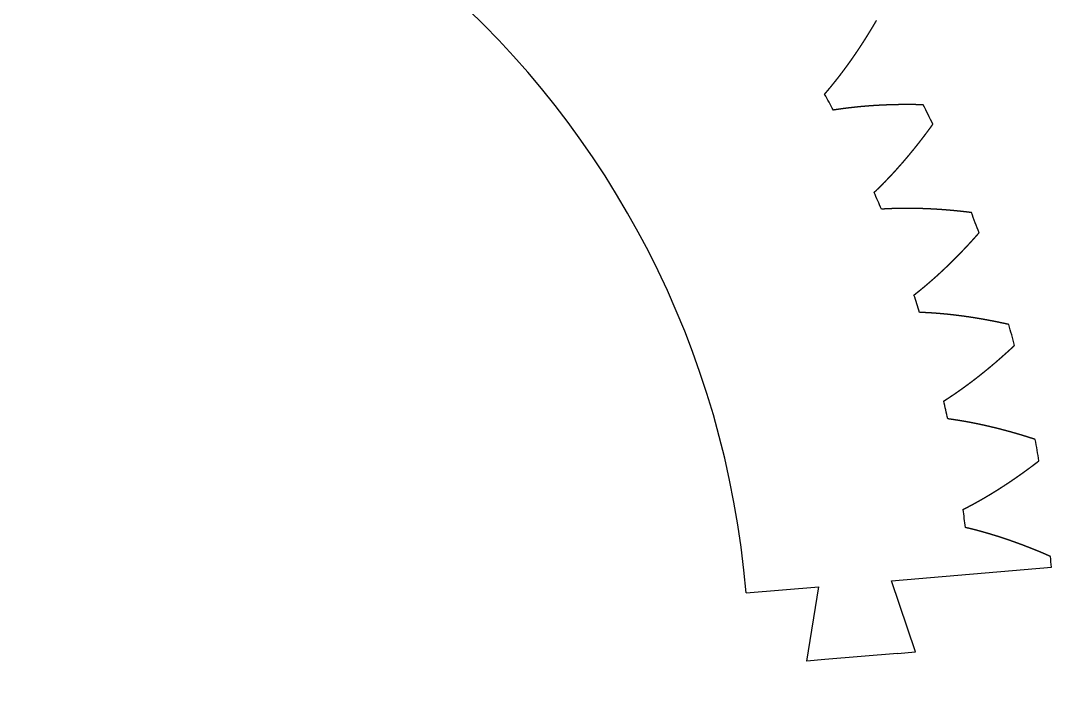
# Model space of a CAD drawing. Header units: millimetres. Extents: x 152 to 351, y -137 to 85.
# Drawn here: x 294.9 to 351.5, y 16.8 to 53 of the extents above; entities that cross this region are included whole.
import ezdxf

# ---------------------------------------------------------------- set-up
doc = ezdxf.new("R2010")
doc.units = ezdxf.units.MM
doc.header["$MEASUREMENT"] = 0

msp = doc.modelspace()

# ---------------------------------------------------------------- linework, layer by layer
at = {"linetype": 'Continuous'}
for p, q in [((342.696, 22.271), (351.475, 23.008)), ((344.027, 18.369), (342.696, 22.271)), ((334.724, 21.601), (338.71, 21.936)), ((338.049, 17.866), (338.71, 21.936)), ((343.031, 18.285), (339.045, 17.95)), ((343.031, 18.285), (344.027, 18.369)), ((339.045, 17.95), (338.049, 17.866))]:
    msp.add_line(p, q, dxfattribs=at)
for centre, radius, start, end in [((284.651, 17.395), 50.25, 4.8012, 180.7351), ((284.651, 17.395), 50.25, 4.8012, 180.7351), ((284.651, 18.155), 62.5, 28.61852, 29.53533), ((284.651, 18.155), 62.5, 28.61852, 29.53533), ((284.651, 18.155), 67, 25.79925, 26.81614), ((284.651, 18.155), 67, 25.79925, 26.81614), ((284.651, 18.155), 62.5, 23.08006, 23.99687), ((284.651, 18.155), 62.5, 23.08006, 23.99687), ((284.651, 18.155), 67, 20.26079, 21.27768), ((284.651, 18.155), 67, 20.26079, 21.27768), ((284.651, 18.155), 62.5, 17.54159, 18.45841), ((284.651, 18.155), 62.5, 17.54159, 18.45841), ((284.651, 18.155), 67, 14.72233, 15.73921), ((284.651, 18.155), 67, 14.72233, 15.73921), ((284.651, 18.155), 62.5, 12.00313, 12.91995), ((284.651, 18.155), 62.5, 12.00313, 12.91995), ((284.651, 18.155), 67, 9.18386, 10.20075), ((284.651, 18.155), 67, 9.18386, 10.20075), ((284.651, 18.155), 62.5, 6.46467, 7.38148), ((284.651, 18.155), 62.5, 6.46467, 7.38148), ((284.651, 18.155), 67, 4.15385, 4.66229), ((284.651, 18.155), 67, 4.15385, 4.66229)]:
    msp.add_arc(centre, radius, start, end)
for points in [[(339.029, 48.965), (339.043, 48.981), (339.071, 49.014), (339.113, 49.063), (339.169, 49.128), (339.239, 49.21), (339.308, 49.293), (339.377, 49.376), (339.445, 49.459), (339.513, 49.543), (339.581, 49.628), (339.649, 49.712), (339.716, 49.797), (339.783, 49.883), (339.85, 49.969), (339.916, 50.055), (339.982, 50.142), (340.047, 50.229), (340.113, 50.316), (340.178, 50.404), (340.243, 50.492), (340.307, 50.581), (340.371, 50.67), (340.435, 50.759), (340.498, 50.849), (340.562, 50.938), (340.624, 51.029), (340.687, 51.119), (340.749, 51.21), (340.811, 51.302), (340.873, 51.393), (340.934, 51.485), (340.995, 51.578), (341.056, 51.67), (341.117, 51.763), (341.177, 51.857), (341.237, 51.95), (341.296, 52.044), (341.356, 52.138), (341.415, 52.233), (341.473, 52.328), (341.532, 52.423), (341.59, 52.518), (341.648, 52.614), (341.705, 52.71), (341.763, 52.807), (341.808, 52.884), (341.842, 52.942), (341.865, 52.981), (341.876, 53)], [(339.029, 48.965), (339.043, 48.981), (339.071, 49.014), (339.113, 49.063), (339.169, 49.128), (339.239, 49.21), (339.308, 49.293), (339.377, 49.376), (339.445, 49.459), (339.513, 49.543), (339.581, 49.628), (339.649, 49.712), (339.716, 49.797), (339.783, 49.883), (339.85, 49.969), (339.916, 50.055), (339.982, 50.142), (340.047, 50.229), (340.113, 50.316), (340.178, 50.404), (340.243, 50.492), (340.307, 50.581), (340.371, 50.67), (340.435, 50.759), (340.498, 50.849), (340.562, 50.938), (340.624, 51.029), (340.687, 51.119), (340.749, 51.21), (340.811, 51.302), (340.873, 51.393), (340.934, 51.485), (340.995, 51.578), (341.056, 51.67), (341.117, 51.763), (341.177, 51.857), (341.237, 51.95), (341.296, 52.044), (341.356, 52.138), (341.415, 52.233), (341.473, 52.328), (341.532, 52.423), (341.59, 52.518), (341.648, 52.614), (341.705, 52.71), (341.763, 52.807), (341.808, 52.884), (341.842, 52.942), (341.865, 52.981), (341.876, 53)], [(344.445, 48.381), (344.423, 48.381), (344.378, 48.383), (344.311, 48.384), (344.221, 48.386), (344.109, 48.389), (343.997, 48.39), (343.885, 48.392), (343.773, 48.393), (343.661, 48.393), (343.55, 48.393), (343.438, 48.393), (343.327, 48.393), (343.216, 48.391), (343.105, 48.39), (342.994, 48.388), (342.883, 48.386), (342.772, 48.383), (342.661, 48.38), (342.551, 48.376), (342.44, 48.372), (342.33, 48.368), (342.22, 48.363), (342.11, 48.357), (342, 48.352), (341.89, 48.345), (341.781, 48.339), (341.671, 48.332), (341.562, 48.324), (341.453, 48.316), (341.344, 48.308), (341.235, 48.299), (341.126, 48.289), (341.017, 48.28), (340.909, 48.269), (340.801, 48.258), (340.693, 48.247), (340.585, 48.235), (340.477, 48.223), (340.369, 48.211), (340.262, 48.197), (340.154, 48.184), (340.047, 48.17), (339.941, 48.155), (339.834, 48.14), (339.727, 48.124), (339.642, 48.111), (339.578, 48.101), (339.536, 48.094), (339.515, 48.091)], [(344.445, 48.381), (344.423, 48.381), (344.378, 48.383), (344.311, 48.384), (344.221, 48.386), (344.109, 48.389), (343.997, 48.39), (343.885, 48.392), (343.773, 48.393), (343.661, 48.393), (343.55, 48.393), (343.438, 48.393), (343.327, 48.393), (343.216, 48.391), (343.105, 48.39), (342.994, 48.388), (342.883, 48.386), (342.772, 48.383), (342.661, 48.38), (342.551, 48.376), (342.44, 48.372), (342.33, 48.368), (342.22, 48.363), (342.11, 48.357), (342, 48.352), (341.89, 48.345), (341.781, 48.339), (341.671, 48.332), (341.562, 48.324), (341.453, 48.316), (341.344, 48.308), (341.235, 48.299), (341.126, 48.289), (341.017, 48.28), (340.909, 48.269), (340.801, 48.258), (340.693, 48.247), (340.585, 48.235), (340.477, 48.223), (340.369, 48.211), (340.262, 48.197), (340.154, 48.184), (340.047, 48.17), (339.941, 48.155), (339.834, 48.14), (339.727, 48.124), (339.642, 48.111), (339.578, 48.101), (339.536, 48.094), (339.515, 48.091)], [(341.749, 43.573), (341.764, 43.588), (341.795, 43.617), (341.842, 43.662), (341.904, 43.722), (341.981, 43.797), (342.058, 43.872), (342.134, 43.948), (342.211, 44.025), (342.287, 44.102), (342.362, 44.179), (342.438, 44.257), (342.513, 44.335), (342.588, 44.414), (342.662, 44.493), (342.737, 44.572), (342.811, 44.652), (342.884, 44.733), (342.958, 44.813), (343.031, 44.894), (343.104, 44.976), (343.177, 45.058), (343.249, 45.14), (343.321, 45.223), (343.393, 45.306), (343.465, 45.389), (343.536, 45.473), (343.607, 45.557), (343.678, 45.642), (343.748, 45.727), (343.818, 45.812), (343.888, 45.898), (343.958, 45.984), (344.028, 46.07), (344.097, 46.157), (344.166, 46.244), (344.234, 46.331), (344.303, 46.419), (344.371, 46.507), (344.439, 46.595), (344.506, 46.684), (344.574, 46.773), (344.641, 46.863), (344.708, 46.952), (344.774, 47.042), (344.841, 47.133), (344.893, 47.205), (344.933, 47.26), (344.959, 47.296), (344.972, 47.315)], [(341.749, 43.573), (341.764, 43.588), (341.795, 43.617), (341.842, 43.662), (341.904, 43.722), (341.981, 43.797), (342.058, 43.872), (342.134, 43.948), (342.211, 44.025), (342.287, 44.102), (342.362, 44.179), (342.438, 44.257), (342.513, 44.335), (342.588, 44.414), (342.662, 44.493), (342.737, 44.572), (342.811, 44.652), (342.884, 44.733), (342.958, 44.813), (343.031, 44.894), (343.104, 44.976), (343.177, 45.058), (343.249, 45.14), (343.321, 45.223), (343.393, 45.306), (343.465, 45.389), (343.536, 45.473), (343.607, 45.557), (343.678, 45.642), (343.748, 45.727), (343.818, 45.812), (343.888, 45.898), (343.958, 45.984), (344.028, 46.07), (344.097, 46.157), (344.166, 46.244), (344.234, 46.331), (344.303, 46.419), (344.371, 46.507), (344.439, 46.595), (344.506, 46.684), (344.574, 46.773), (344.641, 46.863), (344.708, 46.952), (344.774, 47.042), (344.841, 47.133), (344.893, 47.205), (344.933, 47.26), (344.959, 47.296), (344.972, 47.315)], [(347.083, 42.468), (347.061, 42.471), (347.016, 42.477), (346.95, 42.485), (346.86, 42.496), (346.749, 42.509), (346.638, 42.521), (346.527, 42.534), (346.415, 42.545), (346.304, 42.557), (346.193, 42.568), (346.082, 42.578), (345.971, 42.588), (345.861, 42.598), (345.75, 42.607), (345.639, 42.616), (345.529, 42.624), (345.418, 42.632), (345.308, 42.64), (345.197, 42.647), (345.087, 42.654), (344.977, 42.66), (344.867, 42.666), (344.757, 42.671), (344.647, 42.676), (344.537, 42.68), (344.427, 42.684), (344.317, 42.688), (344.208, 42.691), (344.098, 42.693), (343.989, 42.695), (343.88, 42.697), (343.771, 42.698), (343.662, 42.699), (343.553, 42.699), (343.444, 42.699), (343.335, 42.698), (343.227, 42.697), (343.118, 42.695), (343.01, 42.693), (342.902, 42.69), (342.794, 42.687), (342.686, 42.683), (342.578, 42.679), (342.47, 42.674), (342.363, 42.668), (342.277, 42.664), (342.212, 42.66), (342.169, 42.657), (342.148, 42.656)], [(347.083, 42.468), (347.061, 42.471), (347.016, 42.477), (346.95, 42.485), (346.86, 42.496), (346.749, 42.509), (346.638, 42.521), (346.527, 42.534), (346.415, 42.545), (346.304, 42.557), (346.193, 42.568), (346.082, 42.578), (345.971, 42.588), (345.861, 42.598), (345.75, 42.607), (345.639, 42.616), (345.529, 42.624), (345.418, 42.632), (345.308, 42.64), (345.197, 42.647), (345.087, 42.654), (344.977, 42.66), (344.867, 42.666), (344.757, 42.671), (344.647, 42.676), (344.537, 42.68), (344.427, 42.684), (344.317, 42.688), (344.208, 42.691), (344.098, 42.693), (343.989, 42.695), (343.88, 42.697), (343.771, 42.698), (343.662, 42.699), (343.553, 42.699), (343.444, 42.699), (343.335, 42.698), (343.227, 42.697), (343.118, 42.695), (343.01, 42.693), (342.902, 42.69), (342.794, 42.687), (342.686, 42.683), (342.578, 42.679), (342.47, 42.674), (342.363, 42.668), (342.277, 42.664), (342.212, 42.66), (342.169, 42.657), (342.148, 42.656)], [(343.935, 37.943), (343.952, 37.957), (343.986, 37.983), (344.037, 38.023), (344.104, 38.077), (344.188, 38.144), (344.272, 38.212), (344.355, 38.28), (344.439, 38.349), (344.522, 38.418), (344.605, 38.488), (344.687, 38.558), (344.77, 38.628), (344.852, 38.699), (344.933, 38.771), (345.015, 38.843), (345.097, 38.915), (345.178, 38.988), (345.259, 39.061), (345.339, 39.135), (345.42, 39.209), (345.5, 39.284), (345.58, 39.359), (345.66, 39.434), (345.739, 39.51), (345.819, 39.586), (345.898, 39.662), (345.976, 39.739), (346.055, 39.817), (346.133, 39.894), (346.212, 39.972), (346.289, 40.051), (346.367, 40.13), (346.445, 40.209), (346.522, 40.289), (346.599, 40.369), (346.676, 40.449), (346.752, 40.53), (346.828, 40.611), (346.905, 40.692), (346.98, 40.774), (347.056, 40.856), (347.131, 40.939), (347.207, 41.022), (347.282, 41.105), (347.356, 41.188), (347.416, 41.256), (347.46, 41.306), (347.49, 41.34), (347.505, 41.357)], [(343.935, 37.943), (343.952, 37.957), (343.986, 37.983), (344.037, 38.023), (344.104, 38.077), (344.188, 38.144), (344.272, 38.212), (344.355, 38.28), (344.439, 38.349), (344.522, 38.418), (344.605, 38.488), (344.687, 38.558), (344.77, 38.628), (344.852, 38.699), (344.933, 38.771), (345.015, 38.843), (345.097, 38.915), (345.178, 38.988), (345.259, 39.061), (345.339, 39.135), (345.42, 39.209), (345.5, 39.284), (345.58, 39.359), (345.66, 39.434), (345.739, 39.51), (345.819, 39.586), (345.898, 39.662), (345.976, 39.739), (346.055, 39.817), (346.133, 39.894), (346.212, 39.972), (346.289, 40.051), (346.367, 40.13), (346.445, 40.209), (346.522, 40.289), (346.599, 40.369), (346.676, 40.449), (346.752, 40.53), (346.828, 40.611), (346.905, 40.692), (346.98, 40.774), (347.056, 40.856), (347.131, 40.939), (347.207, 41.022), (347.282, 41.105), (347.356, 41.188), (347.416, 41.256), (347.46, 41.306), (347.49, 41.34), (347.505, 41.357)], [(349.138, 36.329), (349.117, 36.334), (349.073, 36.344), (349.007, 36.359), (348.919, 36.378), (348.81, 36.402), (348.7, 36.425), (348.591, 36.448), (348.481, 36.47), (348.372, 36.492), (348.262, 36.514), (348.153, 36.535), (348.043, 36.556), (347.934, 36.576), (347.825, 36.596), (347.715, 36.616), (347.606, 36.635), (347.497, 36.653), (347.388, 36.671), (347.278, 36.689), (347.169, 36.706), (347.06, 36.723), (346.951, 36.739), (346.842, 36.755), (346.733, 36.771), (346.624, 36.786), (346.515, 36.8), (346.407, 36.814), (346.298, 36.828), (346.189, 36.841), (346.081, 36.854), (345.972, 36.866), (345.863, 36.878), (345.755, 36.889), (345.647, 36.899), (345.538, 36.91), (345.43, 36.919), (345.322, 36.929), (345.214, 36.937), (345.106, 36.946), (344.998, 36.953), (344.89, 36.961), (344.782, 36.967), (344.674, 36.973), (344.567, 36.979), (344.459, 36.984), (344.373, 36.988), (344.309, 36.99), (344.266, 36.992), (344.244, 36.992)], [(349.138, 36.329), (349.117, 36.334), (349.073, 36.344), (349.007, 36.359), (348.919, 36.378), (348.81, 36.402), (348.7, 36.425), (348.591, 36.448), (348.481, 36.47), (348.372, 36.492), (348.262, 36.514), (348.153, 36.535), (348.043, 36.556), (347.934, 36.576), (347.825, 36.596), (347.715, 36.616), (347.606, 36.635), (347.497, 36.653), (347.388, 36.671), (347.278, 36.689), (347.169, 36.706), (347.06, 36.723), (346.951, 36.739), (346.842, 36.755), (346.733, 36.771), (346.624, 36.786), (346.515, 36.8), (346.407, 36.814), (346.298, 36.828), (346.189, 36.841), (346.081, 36.854), (345.972, 36.866), (345.863, 36.878), (345.755, 36.889), (345.647, 36.899), (345.538, 36.91), (345.43, 36.919), (345.322, 36.929), (345.214, 36.937), (345.106, 36.946), (344.998, 36.953), (344.89, 36.961), (344.782, 36.967), (344.674, 36.973), (344.567, 36.979), (344.459, 36.984), (344.373, 36.988), (344.309, 36.99), (344.266, 36.992), (344.244, 36.992)], [(345.568, 32.129), (345.586, 32.141), (345.623, 32.164), (345.677, 32.199), (345.749, 32.245), (345.839, 32.304), (345.929, 32.364), (346.019, 32.424), (346.109, 32.484), (346.198, 32.545), (346.287, 32.606), (346.376, 32.668), (346.465, 32.731), (346.553, 32.793), (346.642, 32.857), (346.73, 32.92), (346.818, 32.985), (346.906, 33.049), (346.993, 33.114), (347.081, 33.18), (347.168, 33.246), (347.255, 33.312), (347.342, 33.379), (347.429, 33.446), (347.515, 33.514), (347.601, 33.582), (347.687, 33.651), (347.773, 33.72), (347.859, 33.789), (347.944, 33.859), (348.03, 33.929), (348.115, 34), (348.2, 34.071), (348.285, 34.142), (348.369, 34.214), (348.454, 34.286), (348.538, 34.359), (348.622, 34.431), (348.705, 34.505), (348.789, 34.579), (348.872, 34.653), (348.956, 34.727), (349.039, 34.802), (349.122, 34.877), (349.204, 34.953), (349.287, 35.029), (349.352, 35.09), (349.402, 35.136), (349.434, 35.167), (349.451, 35.182)], [(345.568, 32.129), (345.586, 32.141), (345.623, 32.164), (345.677, 32.199), (345.749, 32.245), (345.839, 32.304), (345.929, 32.364), (346.019, 32.424), (346.109, 32.484), (346.198, 32.545), (346.287, 32.606), (346.376, 32.668), (346.465, 32.731), (346.553, 32.793), (346.642, 32.857), (346.73, 32.92), (346.818, 32.985), (346.906, 33.049), (346.993, 33.114), (347.081, 33.18), (347.168, 33.246), (347.255, 33.312), (347.342, 33.379), (347.429, 33.446), (347.515, 33.514), (347.601, 33.582), (347.687, 33.651), (347.773, 33.72), (347.859, 33.789), (347.944, 33.859), (348.03, 33.929), (348.115, 34), (348.2, 34.071), (348.285, 34.142), (348.369, 34.214), (348.454, 34.286), (348.538, 34.359), (348.622, 34.431), (348.705, 34.505), (348.789, 34.579), (348.872, 34.653), (348.956, 34.727), (349.039, 34.802), (349.122, 34.877), (349.204, 34.953), (349.287, 35.029), (349.352, 35.09), (349.402, 35.136), (349.434, 35.167), (349.451, 35.182)], [(350.592, 30.021), (350.57, 30.028), (350.527, 30.042), (350.463, 30.063), (350.378, 30.09), (350.271, 30.124), (350.164, 30.158), (350.058, 30.191), (349.951, 30.224), (349.844, 30.257), (349.737, 30.289), (349.63, 30.321), (349.523, 30.352), (349.416, 30.383), (349.309, 30.413), (349.203, 30.443), (349.096, 30.472), (348.989, 30.501), (348.882, 30.53), (348.775, 30.558), (348.668, 30.586), (348.561, 30.613), (348.454, 30.64), (348.347, 30.666), (348.24, 30.692), (348.133, 30.717), (348.026, 30.742), (347.919, 30.767), (347.812, 30.791), (347.705, 30.814), (347.598, 30.838), (347.492, 30.86), (347.385, 30.882), (347.278, 30.904), (347.171, 30.925), (347.064, 30.946), (346.957, 30.966), (346.85, 30.985), (346.744, 31.005), (346.637, 31.023), (346.53, 31.041), (346.424, 31.059), (346.317, 31.076), (346.21, 31.092), (346.104, 31.108), (345.997, 31.124), (345.912, 31.136), (345.848, 31.144), (345.805, 31.15), (345.784, 31.153)], [(350.592, 30.021), (350.57, 30.028), (350.527, 30.042), (350.463, 30.063), (350.378, 30.09), (350.271, 30.124), (350.164, 30.158), (350.058, 30.191), (349.951, 30.224), (349.844, 30.257), (349.737, 30.289), (349.63, 30.321), (349.523, 30.352), (349.416, 30.383), (349.309, 30.413), (349.203, 30.443), (349.096, 30.472), (348.989, 30.501), (348.882, 30.53), (348.775, 30.558), (348.668, 30.586), (348.561, 30.613), (348.454, 30.64), (348.347, 30.666), (348.24, 30.692), (348.133, 30.717), (348.026, 30.742), (347.919, 30.767), (347.812, 30.791), (347.705, 30.814), (347.598, 30.838), (347.492, 30.86), (347.385, 30.882), (347.278, 30.904), (347.171, 30.925), (347.064, 30.946), (346.957, 30.966), (346.85, 30.985), (346.744, 31.005), (346.637, 31.023), (346.53, 31.041), (346.424, 31.059), (346.317, 31.076), (346.21, 31.092), (346.104, 31.108), (345.997, 31.124), (345.912, 31.136), (345.848, 31.144), (345.805, 31.15), (345.784, 31.153)], [(346.633, 26.185), (346.652, 26.194), (346.69, 26.214), (346.747, 26.243), (346.824, 26.283), (346.919, 26.333), (347.015, 26.383), (347.11, 26.434), (347.205, 26.486), (347.299, 26.538), (347.394, 26.59), (347.489, 26.643), (347.583, 26.697), (347.677, 26.75), (347.771, 26.805), (347.865, 26.86), (347.959, 26.915), (348.053, 26.971), (348.146, 27.027), (348.239, 27.084), (348.333, 27.142), (348.426, 27.199), (348.519, 27.257), (348.611, 27.316), (348.704, 27.375), (348.796, 27.434), (348.889, 27.494), (348.981, 27.555), (349.073, 27.616), (349.165, 27.677), (349.256, 27.738), (349.348, 27.8), (349.439, 27.863), (349.531, 27.926), (349.622, 27.989), (349.713, 28.053), (349.803, 28.117), (349.894, 28.181), (349.984, 28.246), (350.075, 28.312), (350.165, 28.377), (350.255, 28.443), (350.345, 28.51), (350.434, 28.577), (350.524, 28.644), (350.613, 28.712), (350.685, 28.766), (350.738, 28.807), (350.774, 28.835), (350.792, 28.848)], [(346.633, 26.185), (346.652, 26.194), (346.69, 26.214), (346.747, 26.243), (346.824, 26.283), (346.919, 26.333), (347.015, 26.383), (347.11, 26.434), (347.205, 26.486), (347.299, 26.538), (347.394, 26.59), (347.489, 26.643), (347.583, 26.697), (347.677, 26.75), (347.771, 26.805), (347.865, 26.86), (347.959, 26.915), (348.053, 26.971), (348.146, 27.027), (348.239, 27.084), (348.333, 27.142), (348.426, 27.199), (348.519, 27.257), (348.611, 27.316), (348.704, 27.375), (348.796, 27.434), (348.889, 27.494), (348.981, 27.555), (349.073, 27.616), (349.165, 27.677), (349.256, 27.738), (349.348, 27.8), (349.439, 27.863), (349.531, 27.926), (349.622, 27.989), (349.713, 28.053), (349.803, 28.117), (349.894, 28.181), (349.984, 28.246), (350.075, 28.312), (350.165, 28.377), (350.255, 28.443), (350.345, 28.51), (350.434, 28.577), (350.524, 28.644), (350.613, 28.712), (350.685, 28.766), (350.738, 28.807), (350.774, 28.835), (350.792, 28.848)], [(351.429, 23.601), (351.408, 23.61), (351.367, 23.628), (351.305, 23.655), (351.223, 23.691), (351.12, 23.735), (351.017, 23.779), (350.914, 23.823), (350.811, 23.866), (350.708, 23.908), (350.604, 23.95), (350.501, 23.992), (350.398, 24.034), (350.294, 24.075), (350.191, 24.115), (350.087, 24.155), (349.984, 24.195), (349.88, 24.234), (349.776, 24.273), (349.672, 24.311), (349.569, 24.349), (349.465, 24.387), (349.361, 24.424), (349.257, 24.46), (349.153, 24.496), (349.049, 24.532), (348.945, 24.567), (348.841, 24.602), (348.737, 24.636), (348.633, 24.67), (348.529, 24.703), (348.424, 24.736), (348.32, 24.768), (348.216, 24.8), (348.112, 24.831), (348.007, 24.862), (347.903, 24.893), (347.798, 24.922), (347.694, 24.952), (347.59, 24.981), (347.485, 25.009), (347.381, 25.037), (347.276, 25.064), (347.172, 25.091), (347.067, 25.117), (346.962, 25.142), (346.879, 25.162), (346.816, 25.177), (346.774, 25.187), (346.753, 25.192)], [(351.429, 23.601), (351.408, 23.61), (351.367, 23.628), (351.305, 23.655), (351.223, 23.691), (351.12, 23.735), (351.017, 23.779), (350.914, 23.823), (350.811, 23.866), (350.708, 23.908), (350.604, 23.95), (350.501, 23.992), (350.398, 24.034), (350.294, 24.075), (350.191, 24.115), (350.087, 24.155), (349.984, 24.195), (349.88, 24.234), (349.776, 24.273), (349.672, 24.311), (349.569, 24.349), (349.465, 24.387), (349.361, 24.424), (349.257, 24.46), (349.153, 24.496), (349.049, 24.532), (348.945, 24.567), (348.841, 24.602), (348.737, 24.636), (348.633, 24.67), (348.529, 24.703), (348.424, 24.736), (348.32, 24.768), (348.216, 24.8), (348.112, 24.831), (348.007, 24.862), (347.903, 24.893), (347.798, 24.922), (347.694, 24.952), (347.59, 24.981), (347.485, 25.009), (347.381, 25.037), (347.276, 25.064), (347.172, 25.091), (347.067, 25.117), (346.962, 25.142), (346.879, 25.162), (346.816, 25.177), (346.774, 25.187), (346.753, 25.192)]]:
    msp.add_open_spline(points, degree=5)

doc.saveas('drawing.dxf')
